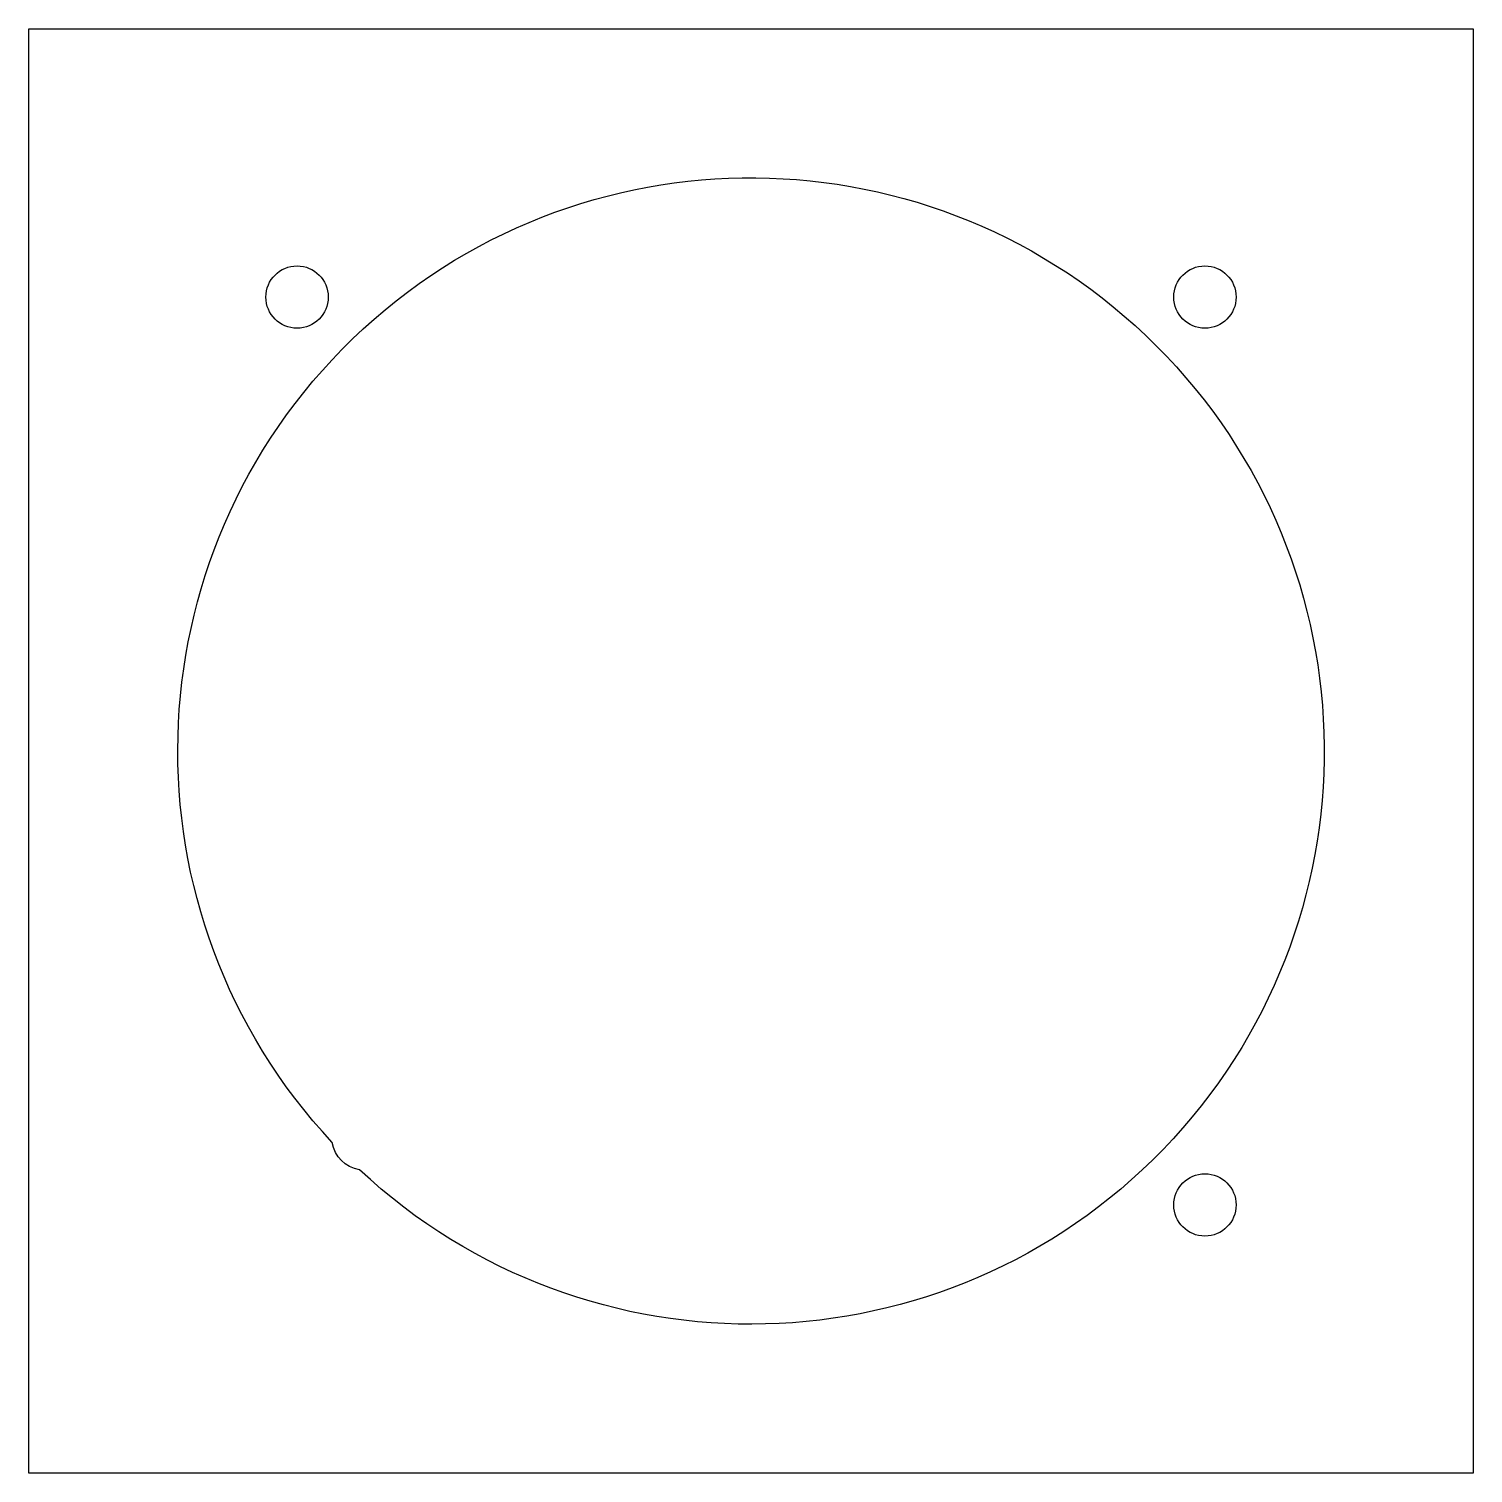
# Model space of a CAD drawing. Header units: millimetres. Extents: x -50 to 50, y -50 to 50.
import ezdxf

# ---------------------------------------------------------------- set-up
doc = ezdxf.new("R2010")
doc.units = ezdxf.units.MM
doc.layers.get('0').update_dxf_attribs({"linetype": 'CONTINUOUS'})

msp = doc.modelspace()

# ---------------------------------------------------------------- linework, layer by layer
msp.add_lwpolyline([(-50.0000000000003, 50.00000000000015), (50.0000000000003, 50.00000000000014), (50.0000000000003, -50.00000000000014), (-50.0000000000003, -50.000000000000135)], close=True)
msp.add_lwpolyline([(-28.989459766232173, -27.105513806456507, -59.56730008472404), (-27.105513806456344, -28.989459766232297, -0.32785359550904836)], format="xyb", close=True)
for centre in [(-31.430896423741924, 31.430896423746866), (31.43089642374186, 31.430896423741892), (31.43089642374186, -31.430896423741927)]:
    msp.add_circle(centre, 2.159)

doc.saveas('drawing.dxf')
